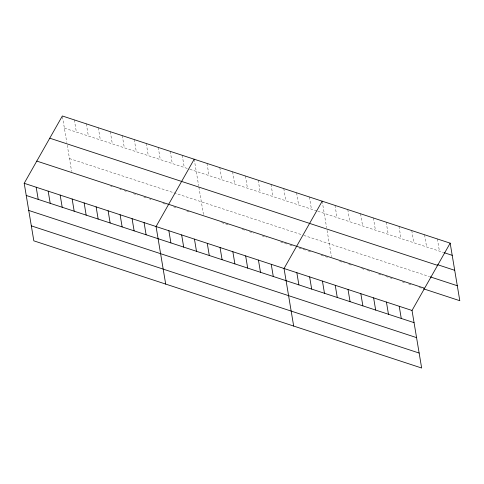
<?xml version="1.0" encoding="UTF-8"?>
<svg xmlns="http://www.w3.org/2000/svg" width="484" height="484" viewBox="0 0 484 484"><rect width="100%" height="100%" fill="white"/><g stroke="black" fill="none" stroke-linecap="round" stroke-linejoin="round"><path stroke-width="0.36" stroke-dasharray="2.42 1.81" d="M64.384 128.151L189.196 169.079M189.897 169.315L317.117 211.03M317.825 211.266L443.677 252.533M69.472 158.558L301.586 234.673M303.716 235.369L429.562 276.642M110.763 186.249L112.173 186.709M119.929 189.256L121.339 189.716M124.158 190.642L126.276 191.337M133.324 193.648L137.559 195.034M143.905 197.115L146.725 198.041M149.544 198.966L150.954 199.426M162.939 203.359L167.174 204.744M173.52 206.825L176.339 207.751M186.915 211.218L189.032 211.913M221.612 222.598L228.012 224.697M242.23 229.362L246.501 230.759M249.345 231.691L253.61 233.088M262.14 235.889L266.406 237.287M280.629 241.952L287.024 244.051M289.868 244.983L292.717 245.914M299.112 248.014L305.513 250.113M308.356 251.045L311.2 251.976M321.152 255.243L327.553 257.337M339.641 261.306L344.62 262.933M348.885 264.337L351.729 265.268M361.681 268.529L364.525 269.461M367.368 270.399L371.633 271.796M378.748 274.125L383.013 275.523M385.857 276.461L392.252 278.554M402.21 281.821L405.054 282.753M408.605 283.92L412.162 285.088M419.271 287.417L421.407 288.119M437.373 238.957L439.411 251.136M424.571 234.758L426.61 246.937M411.775 230.566L413.814 242.738M398.979 226.367L401.012 238.545M386.178 222.168L388.216 234.347M373.382 217.975L375.421 230.148M360.58 213.777L362.619 225.955M347.784 209.578L349.823 221.757M334.989 205.379L337.021 217.558M322.187 201.187L326.615 227.655M327.081 230.438L331.479 256.695M309.391 196.988L311.43 209.167M296.589 192.789L298.628 204.968M283.793 188.597L285.832 200.769M270.998 184.398L273.036 196.577M258.196 180.199L260.235 192.378M245.4 176.007L247.439 188.179M232.604 171.808L234.637 183.987M219.803 167.609L221.841 179.788M207.007 163.411L209.046 175.589M194.205 159.218L198.64 185.687M198.87 187.072L203.498 214.727M182.22 155.285L184.259 167.464M170.235 151.353L172.274 163.531M158.244 147.426L160.283 159.599M146.259 143.494L148.298 155.673M134.274 139.561L136.313 151.74M122.283 135.629L124.321 147.808M110.298 131.702L112.336 143.875M98.312 127.77L100.345 139.949M86.321 123.837L88.36 136.016M74.336 119.905L76.375 132.084M62.466 116.692L66.78 142.447M67.246 145.23L71.638 171.487"/><path stroke-width="0.73" d="M450.168 243.156L412.023 310.468L421.649 368.021L33.832 240.844L24.2 183.291L62.351 115.978L450.168 243.156L459.8 300.709L423.536 288.815M194.205 159.218L156.06 226.536L165.691 284.084M322.187 201.187L284.041 268.499L293.673 326.053M444.385 252.769L452.207 255.328M437.651 264.712L454.712 270.308M49.761 138.188L437.578 265.365M430.276 276.872L457.295 285.735M36.79 161.081L424.607 288.258M24.2 183.291L412.023 310.468M26.239 195.469L414.056 322.646M28.744 210.443L416.567 337.62M31.327 225.871L419.144 353.048M399.221 306.275L401.26 318.448M386.426 302.077L388.464 314.255M373.624 297.878L375.663 310.056M360.828 293.685L362.867 305.858M348.032 289.486L350.065 301.665M335.231 285.288L337.269 297.466M322.435 281.095L324.474 293.268M309.633 276.896L311.672 289.075M296.837 272.698L298.876 284.876M271.24 264.306L273.279 276.485M258.444 260.108L260.483 272.286M245.648 255.909L247.681 268.088M232.846 251.716L234.885 263.889M220.051 247.518L222.089 259.696M207.249 243.319L209.288 255.498M194.453 239.126L196.492 251.299M181.657 234.928L183.69 247.106M168.856 230.729L170.894 242.907M144.075 222.604L146.107 234.782M132.084 218.671L134.122 230.85M120.099 214.739L122.137 226.917M108.107 210.812L110.146 222.985M96.122 206.88L98.161 219.058M84.137 202.947L86.176 215.126M72.146 199.015L74.185 211.193M60.161 195.088L62.2 207.261M48.176 191.156L50.215 203.334M36.185 187.223L38.224 199.402"/></g></svg>
